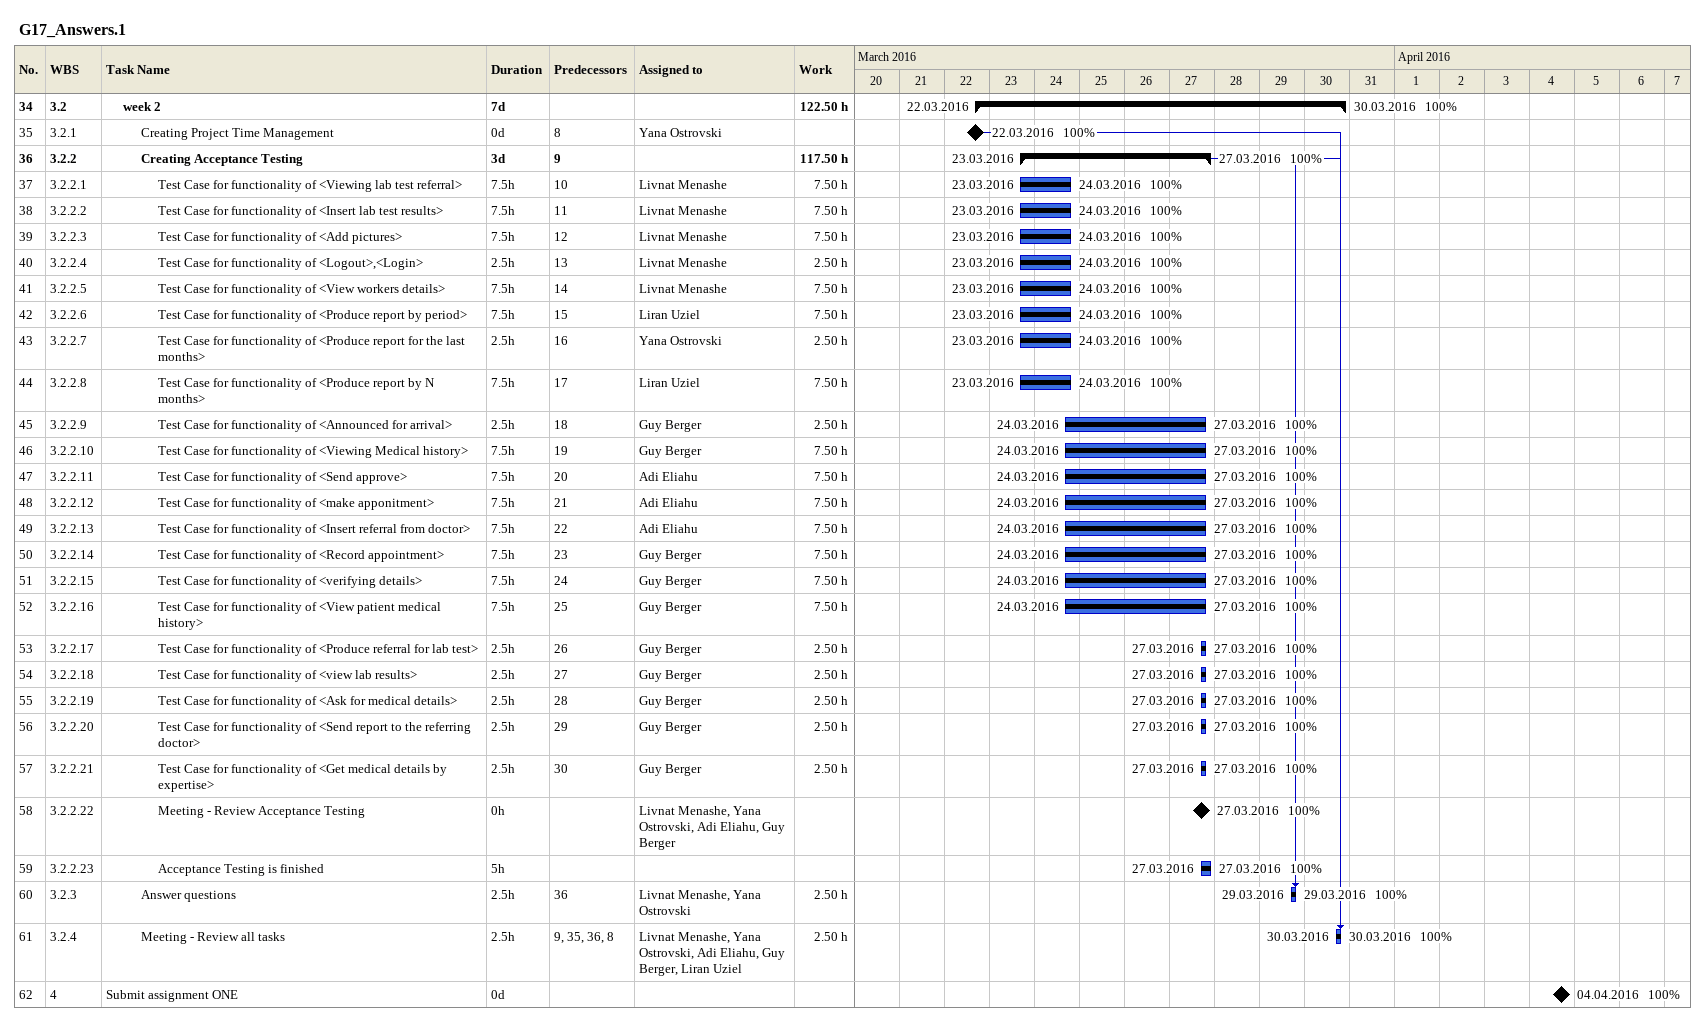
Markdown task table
G17_Answers.1

| ID | WBS | Task | Duration | Start | Finish | Predecessors | Resources | % complete | Work (h) |
|---|---|---|---|---|---|---|---|---|---|
| 34 | 3.2 | **week 2** | 7d | 2016-03-22 | 2016-03-30 |  |  | 100 | 122.50 |
| 35 | 3.2.1 | Creating Project Time Management | 0d | 2016-03-22 | 2016-03-22 | 8 | Yana Ostrovski | 100 |  |
| 36 | 3.2.2 | **Creating Acceptance Testing** | 3d | 2016-03-23 | 2016-03-27 | 9 |  | 100 | 117.50 |
| 37 | 3.2.2.1 | Test Case for functionality of <Viewing lab test referral> | 7.5h | 2016-03-23 | 2016-03-24 | 10 | Livnat Menashe | 100 | 7.50 |
| 38 | 3.2.2.2 | Test Case for functionality of <Insert lab test results> | 7.5h | 2016-03-23 | 2016-03-24 | 11 | Livnat Menashe | 100 | 7.50 |
| 39 | 3.2.2.3 | Test Case for functionality of <Add pictures> | 7.5h | 2016-03-23 | 2016-03-24 | 12 | Livnat Menashe | 100 | 7.50 |
| 40 | 3.2.2.4 | Test Case for functionality of <Logout>,<Login> | 2.5h | 2016-03-23 | 2016-03-24 | 13 | Livnat Menashe | 100 | 2.50 |
| 41 | 3.2.2.5 | Test Case for functionality of <View workers details> | 7.5h | 2016-03-23 | 2016-03-24 | 14 | Livnat Menashe | 100 | 7.50 |
| 42 | 3.2.2.6 | Test Case for functionality of <Produce report by period> | 7.5h | 2016-03-23 | 2016-03-24 | 15 | Liran Uziel | 100 | 7.50 |
| 43 | 3.2.2.7 | Test Case for functionality of <Produce report for the last months> | 2.5h | 2016-03-23 | 2016-03-24 | 16 | Yana Ostrovski | 100 | 2.50 |
| 44 | 3.2.2.8 | Test Case for functionality of <Produce report by N months> | 7.5h | 2016-03-23 | 2016-03-24 | 17 | Liran Uziel | 100 | 7.50 |
| 45 | 3.2.2.9 | Test Case for functionality of <Announced for arrival> | 2.5h | 2016-03-24 | 2016-03-27 | 18 | Guy Berger | 100 | 2.50 |
| 46 | 3.2.2.10 | Test Case for functionality of <Viewing Medical history> | 7.5h | 2016-03-24 | 2016-03-27 | 19 | Guy Berger | 100 | 7.50 |
| 47 | 3.2.2.11 | Test Case for functionality of <Send approve> | 7.5h | 2016-03-24 | 2016-03-27 | 20 | Adi Eliahu | 100 | 7.50 |
| 48 | 3.2.2.12 | Test Case for functionality of <make apponitment> | 7.5h | 2016-03-24 | 2016-03-27 | 21 | Adi Eliahu | 100 | 7.50 |
| 49 | 3.2.2.13 | Test Case for functionality of <Insert referral from doctor> | 7.5h | 2016-03-24 | 2016-03-27 | 22 | Adi Eliahu | 100 | 7.50 |
| 50 | 3.2.2.14 | Test Case for functionality of <Record appointment> | 7.5h | 2016-03-24 | 2016-03-27 | 23 | Guy Berger | 100 | 7.50 |
| 51 | 3.2.2.15 | Test Case for functionality of <verifying details> | 7.5h | 2016-03-24 | 2016-03-27 | 24 | Guy Berger | 100 | 7.50 |
| 52 | 3.2.2.16 | Test Case for functionality of <View patient medical history> | 7.5h | 2016-03-24 | 2016-03-27 | 25 | Guy Berger | 100 | 7.50 |
| 53 | 3.2.2.17 | Test Case for functionality of <Produce referral for lab test> | 2.5h | 2016-03-27 | 2016-03-27 | 26 | Guy Berger | 100 | 2.50 |
| 54 | 3.2.2.18 | Test Case for functionality of <view lab results> | 2.5h | 2016-03-27 | 2016-03-27 | 27 | Guy Berger | 100 | 2.50 |
| 55 | 3.2.2.19 | Test Case for functionality of <Ask for medical details> | 2.5h | 2016-03-27 | 2016-03-27 | 28 | Guy Berger | 100 | 2.50 |
| 56 | 3.2.2.20 | Test Case for functionality of <Send report to the referring doctor> | 2.5h | 2016-03-27 | 2016-03-27 | 29 | Guy Berger | 100 | 2.50 |
| 57 | 3.2.2.21 | Test Case for functionality of <Get medical details by expertise> | 2.5h | 2016-03-27 | 2016-03-27 | 30 | Guy Berger | 100 | 2.50 |
| 58 | 3.2.2.22 | Meeting - Review Acceptance Testing | 0h | 2016-03-27 | 2016-03-27 |  | Livnat Menashe, Yana Ostrovski, Adi Eliahu, Guy Berger | 100 |  |
| 59 | 3.2.2.23 | Acceptance Testing is finished | 5h | 2016-03-27 | 2016-03-27 |  |  | 100 |  |
| 60 | 3.2.3 | Answer questions | 2.5h | 2016-03-29 | 2016-03-29 | 36 | Livnat Menashe, Yana Ostrovski | 100 | 2.50 |
| 61 | 3.2.4 | Meeting - Review all tasks | 2.5h | 2016-03-30 | 2016-03-30 | 9, 35, 36, 8 | Livnat Menashe, Yana Ostrovski, Adi Eliahu, Guy Berger, Liran Uziel | 100 | 2.50 |
| 62 | 4 | Submit assignment ONE | 0d | 2016-04-04 | 2016-04-04 |  |  | 100 |  |
